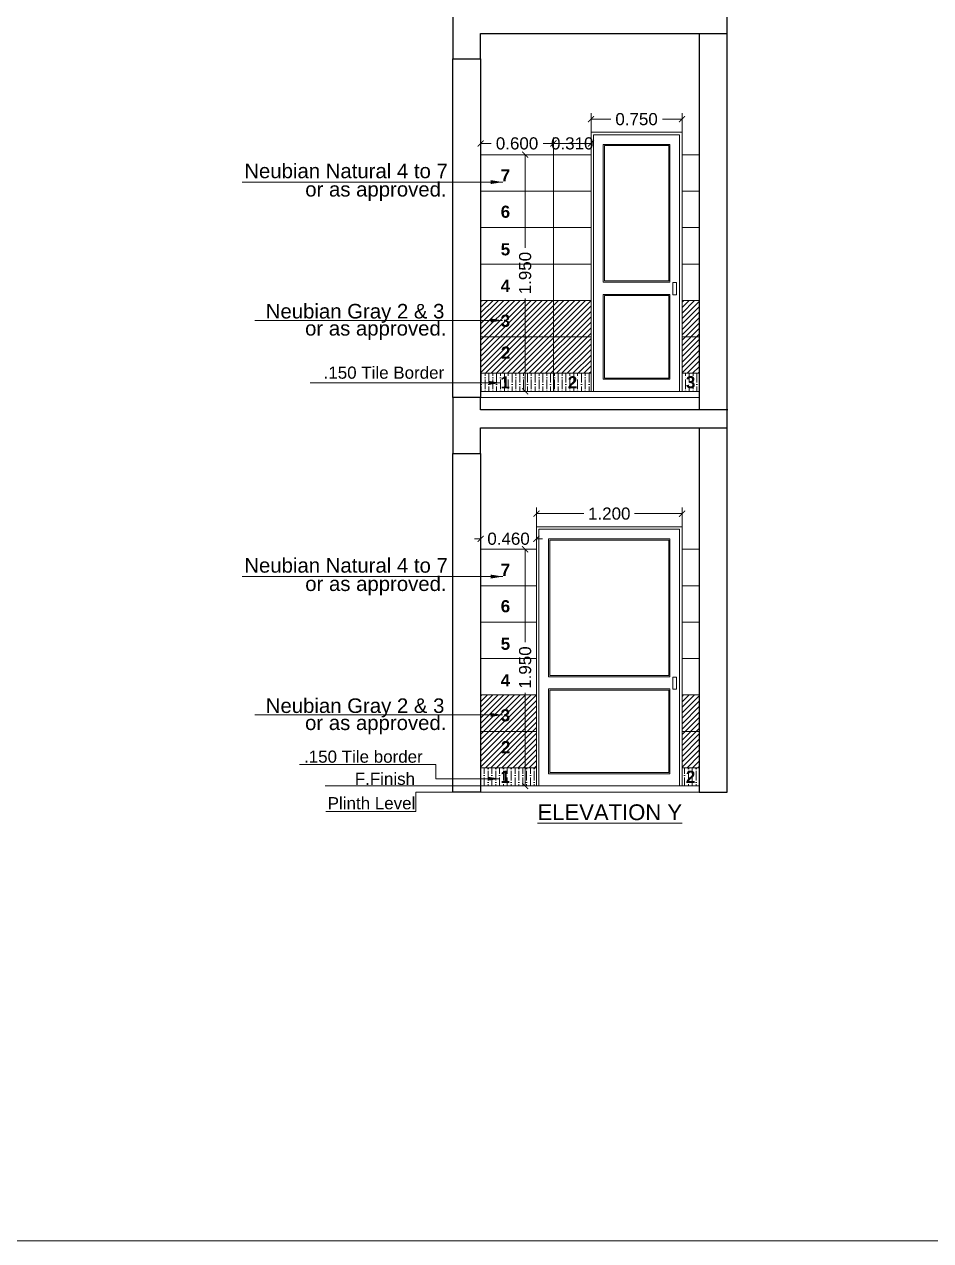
# Model space of a CAD drawing. Header units: millimetres. Extents: x 2733 to 5909, y 1038 to 2089.
# Drawn here: x 3004.77 to 3012.24, y 1038.12 to 1048.14 of the extents above; entities that cross this region are included whole.
import ezdxf

# ---------------------------------------------------------------- set-up
doc = ezdxf.new("R2010")
doc.units = ezdxf.units.MM
doc.header["$PDMODE"] = 35
doc.layers.get('0').update_dxf_attribs({"lineweight": 20})
doc.layers.get('Defpoints').update_dxf_attribs({"lineweight": 15})
for name, color, linetype, lineweight in [('DIM', 6, 'Continuous', 18), ('dim.1', 6, 'Continuous', 18), ('Door', 54, 'Continuous', 18), ('FLOOR FINISH', 10, 'Continuous', 15), ('Hatch', 43, 'Continuous', 13), ('rcc', 5, 'Continuous', 30), ('RD', 7, 'Continuous', 18), ('TEXT', 7, 'Continuous', 15), ('Text-1', 240, 'Continuous', 15), ('TILE HATCH-2', 123, 'Continuous', 9), ('Tiles', 91, 'Continuous', 9), ('Tiles-Text', 230, 'Continuous', 18), ('Wall', 7, 'Continuous', 30)]:
    doc.layers.add(name, color=color, linetype=linetype, lineweight=lineweight)
doc.styles.add('dim-stylus bt', font='arial.ttf')
doc.styles.add('L120', font='arial.ttf', dxfattribs={"height": 0.6})
doc.styles.add('Tabrej', font='arial.ttf')
doc.dimstyles.new('DIMEN', dxfattribs={"dimtxt": 0.3, "dimasz": 0.25, "dimexe": 0.18, "dimexo": 0.0625, "dimgap": 0.09, "dimtad": 0, "dimdec": 3, "dimzin": 0, "dimdsep": 46, "dimtxsty": 'Tabrej', "dimcen": 0, "dimclrd": 256, "dimclre": 256, "dimclrt": 7, "dimadec": 0, "dimazin": 0, "dimtfac": 1, "dimtdec": 3, "dimtofl": 0, "dimtmove": 0, "dimatfit": 1, "dimfxl": 0, "dimtolj": 1, "dimtzin": 0, "dimlwd": -1, "dimlwe": -1, "dimarcsym": 0})
doc.dimstyles.new('Tabrej', dxfattribs={"dimtxt": 4, "dimasz": 0.45, "dimexe": 0.18, "dimexo": 0.0625, "dimgap": 0.09, "dimtad": 0, "dimdec": 3, "dimzin": 0, "dimdsep": 46, "dimtxsty": 'Tabrej', "dimcen": 0, "dimclrd": 256, "dimclre": 256, "dimclrt": 7, "dimaunit": 1, "dimadec": 3, "dimazin": 0, "dimtfac": 1, "dimtdec": 3, "dimtofl": 0, "dimtmove": 0, "dimatfit": 3, "dimfxl": 0, "dimtolj": 1, "dimtzin": 0, "dimlwd": -1, "dimlwe": -1, "dimarcsym": 0})

# ---------------------------------------------------------------- blocks, each defined once
blk = doc.blocks.new('_ArchTick')
at = {"color": 0, "const_width": 0.15}
blk.add_lwpolyline([(-0.5, -0.5), (0.5, 0.5)], dxfattribs=at)
blk = doc.blocks.new('*D666')
at = {"layer": 'Defpoints', "color": 0, "lineweight": 15, "transparency": 16777216}
for p in [(3008.798, 1043.813), (3008.812, 1041.863), (3008.897, 1041.863)]:
    blk.add_point(p, dxfattribs=at)
at = {"layer": 'DIM', "transparency": 16777216}
for p, q in [((3008.799, 1043.813), (3008.947, 1043.813)), ((3008.897, 1043.813), (3008.897, 1043.046)), ((3008.897, 1041.863), (3008.897, 1042.629)), ((3008.813, 1041.863), (3008.947, 1041.863))]:
    blk.add_line(p, q, dxfattribs=at)
at = {"layer": 'DIM', "transparency": 16777216, "xscale": 0.05, "yscale": 0.05, "zscale": 0.05}
for p, rotation in [((3008.897, 1043.813), 90), ((3008.897, 1041.863), 270)]:
    blk.add_blockref('_ArchTick', p, dxfattribs=dict(at, rotation=rotation))
at = {"layer": 'DIM', "color": 7, "transparency": 16777216, "insert": (3008.897, 1042.838), "char_height": 0.1, "attachment_point": 5, "rotation": 90, "style": 'Tabrej'}
blk.add_mtext('\\A1;1.950', dxfattribs=at)
blk = doc.blocks.new('*D670')
at = {"layer": 'Defpoints', "color": 0, "lineweight": 15, "transparency": 16777216}
for p in [(3010.19, 1044.106), (3008.99, 1043.998), (3010.19, 1043.998)]:
    blk.add_point(p, dxfattribs=at)
at = {"layer": 'DIM', "transparency": 16777216}
for p, q in [((3008.99, 1043.999), (3008.99, 1044.156)), ((3008.99, 1044.106), (3009.381, 1044.106)), ((3010.19, 1044.106), (3009.799, 1044.106)), ((3010.19, 1043.999), (3010.19, 1044.156))]:
    blk.add_line(p, q, dxfattribs=at)
at = {"layer": 'DIM', "transparency": 16777216, "xscale": 0.05, "yscale": 0.05, "zscale": 0.05, "rotation": 180}
blk.add_blockref('_ArchTick', (3008.99, 1044.106), dxfattribs=at)
at = {"layer": 'DIM', "transparency": 16777216, "xscale": 0.05, "yscale": 0.05, "zscale": 0.05}
blk.add_blockref('_ArchTick', (3010.19, 1044.106), dxfattribs=at)
at = {"layer": 'DIM', "color": 7, "transparency": 16777216, "insert": (3009.59, 1044.106), "char_height": 0.1, "attachment_point": 5, "style": 'Tabrej'}
blk.add_mtext('\\A1;1.200', dxfattribs=at)
blk = doc.blocks.new('*D671')
at = {"layer": 'Defpoints', "color": 0, "lineweight": 15, "transparency": 16777216}
for p in [(3008.53, 1043.813), (3008.99, 1043.899), (3008.99, 1043.813)]:
    blk.add_point(p, dxfattribs=at)
at = {"layer": 'DIM', "transparency": 16777216}
for p, q in [((3008.53, 1043.814), (3008.53, 1043.949)), ((3008.99, 1043.814), (3008.99, 1043.949)), ((3008.53, 1043.899), (3008.48, 1043.899)), ((3008.99, 1043.899), (3009.04, 1043.899))]:
    blk.add_line(p, q, dxfattribs=at)
at = {"layer": 'DIM', "transparency": 16777216, "xscale": 0.05, "yscale": 0.05, "zscale": 0.05}
blk.add_blockref('_ArchTick', (3008.53, 1043.899), dxfattribs=at)
at = {"layer": 'DIM', "transparency": 16777216, "xscale": 0.05, "yscale": 0.05, "zscale": 0.05, "rotation": 180}
blk.add_blockref('_ArchTick', (3008.99, 1043.899), dxfattribs=at)
at = {"layer": 'DIM', "color": 7, "transparency": 16777216, "insert": (3008.76, 1043.899), "char_height": 0.1, "attachment_point": 5, "style": 'Tabrej'}
blk.add_mtext('\\A1;0.460', dxfattribs=at)
blk = doc.blocks.new('BDGFB')
at = {"layer": 'Door', "ltscale": 0.05}
for p, q in [((3001.79, 1043.998), (3001.79, 1041.863)), ((3001.79, 1043.998), (3002.99, 1043.998)), ((3002.99, 1041.863), (3002.99, 1043.998))]:
    blk.add_line(p, q, dxfattribs=at)
at = {"layer": 'Door'}
blk.add_line((3002.99, 1041.863), (3001.79, 1041.863), dxfattribs=at)
at = {"layer": 'Door', "ltscale": 0.05}
blk.add_lwpolyline([(3002.97, 1041.863), (3002.97, 1043.978), (3001.81, 1043.978), (3001.81, 1041.863)], dxfattribs=at)
for points in [[(3002.89, 1043.898), (3001.89, 1043.898), (3001.89, 1042.763), (3002.89, 1042.763)], [(3002.88, 1043.888), (3001.9, 1043.888), (3001.9, 1042.773), (3002.88, 1042.773)], [(3002.945, 1042.76), (3002.915, 1042.76), (3002.915, 1042.66), (3002.945, 1042.66)], [(3002.89, 1042.663), (3001.89, 1042.663), (3001.89, 1041.963), (3002.89, 1041.963)], [(3002.88, 1042.653), (3001.9, 1042.653), (3001.9, 1041.973), (3002.88, 1041.973)]]:
    blk.add_lwpolyline(points, close=True, dxfattribs=at)
blk = doc.blocks.new('*D674')
at = {"layer": 'Defpoints', "color": 0, "lineweight": 15, "transparency": 16777216}
for p in [(3008.798, 1047.063), (3008.812, 1045.113), (3008.897, 1045.113)]:
    blk.add_point(p, dxfattribs=at)
at = {"layer": 'DIM', "transparency": 16777216}
for p, q in [((3008.799, 1047.063), (3008.947, 1047.063)), ((3008.897, 1047.063), (3008.897, 1046.296)), ((3008.897, 1045.113), (3008.897, 1045.879)), ((3008.813, 1045.113), (3008.947, 1045.113))]:
    blk.add_line(p, q, dxfattribs=at)
at = {"layer": 'DIM', "transparency": 16777216, "xscale": 0.05, "yscale": 0.05, "zscale": 0.05}
for p, rotation in [((3008.897, 1047.063), 90), ((3008.897, 1045.113), 270)]:
    blk.add_blockref('_ArchTick', p, dxfattribs=dict(at, rotation=rotation))
at = {"layer": 'DIM', "color": 7, "transparency": 16777216, "insert": (3008.897, 1046.088), "char_height": 0.1, "attachment_point": 5, "rotation": 90, "style": 'Tabrej'}
blk.add_mtext('\\A1;1.950', dxfattribs=at)
blk = doc.blocks.new('*D673')
at = {"layer": 'Defpoints', "color": 0, "lineweight": 15, "transparency": 16777216}
for p in [(3010.19, 1047.356), (3009.44, 1047.248), (3010.19, 1047.248)]:
    blk.add_point(p, dxfattribs=at)
at = {"layer": 'DIM', "transparency": 16777216}
for p, q in [((3009.44, 1047.249), (3009.44, 1047.406)), ((3009.44, 1047.356), (3009.602, 1047.356)), ((3010.19, 1047.356), (3010.029, 1047.356)), ((3010.19, 1047.249), (3010.19, 1047.406))]:
    blk.add_line(p, q, dxfattribs=at)
at = {"layer": 'DIM', "transparency": 16777216, "xscale": 0.05, "yscale": 0.05, "zscale": 0.05, "rotation": 180}
blk.add_blockref('_ArchTick', (3009.44, 1047.356), dxfattribs=at)
at = {"layer": 'DIM', "transparency": 16777216, "xscale": 0.05, "yscale": 0.05, "zscale": 0.05}
blk.add_blockref('_ArchTick', (3010.19, 1047.356), dxfattribs=at)
at = {"layer": 'DIM', "color": 7, "transparency": 16777216, "insert": (3009.815, 1047.356), "char_height": 0.1, "attachment_point": 5, "style": 'Tabrej'}
blk.add_mtext('\\A1;0.750', dxfattribs=at)
blk = doc.blocks.new('bfgb')
at = {"layer": 'Door', "ltscale": 0.05}
for p, q in [((2896.694, 965.98), (2896.694, 963.845)), ((2896.694, 965.98), (2897.444, 965.98)), ((2897.444, 963.845), (2897.444, 965.98))]:
    blk.add_line(p, q, dxfattribs=at)
at = {"layer": 'Door'}
blk.add_line((2897.444, 963.845), (2896.694, 963.845), dxfattribs=at)
at = {"layer": 'Door', "ltscale": 0.05}
blk.add_lwpolyline([(2897.424, 963.845), (2897.424, 965.96), (2896.714, 965.96), (2896.714, 963.845)], dxfattribs=at)
for points in [[(2897.344, 965.88), (2896.794, 965.88), (2896.794, 964.745), (2897.344, 964.745)], [(2897.334, 965.87), (2896.804, 965.87), (2896.804, 964.755), (2897.334, 964.755)], [(2897.399, 964.742), (2897.369, 964.742), (2897.369, 964.642), (2897.399, 964.642)], [(2897.344, 964.645), (2896.794, 964.645), (2896.794, 963.945), (2897.344, 963.945)], [(2897.334, 964.635), (2896.804, 964.635), (2896.804, 963.955), (2897.334, 963.955)]]:
    blk.add_lwpolyline(points, close=True, dxfattribs=at)
blk = doc.blocks.new('*D827')
at = {"layer": 'Defpoints', "color": 0, "lineweight": 15, "transparency": 16777216}
for p in [(3009.13, 1047.156), (3008.53, 1047.063), (3009.13, 1047.063)]:
    blk.add_point(p, dxfattribs=at)
at = {"layer": 'DIM', "transparency": 16777216}
for p, q in [((3008.53, 1047.064), (3008.53, 1047.206)), ((3008.53, 1047.156), (3008.617, 1047.156)), ((3009.13, 1047.156), (3009.044, 1047.156)), ((3009.13, 1047.064), (3009.13, 1047.206))]:
    blk.add_line(p, q, dxfattribs=at)
at = {"layer": 'DIM', "transparency": 16777216, "xscale": 0.05, "yscale": 0.05, "zscale": 0.05, "rotation": 180}
blk.add_blockref('_ArchTick', (3008.53, 1047.156), dxfattribs=at)
at = {"layer": 'DIM', "transparency": 16777216, "xscale": 0.05, "yscale": 0.05, "zscale": 0.05}
blk.add_blockref('_ArchTick', (3009.13, 1047.156), dxfattribs=at)
at = {"layer": 'DIM', "color": 7, "transparency": 16777216, "insert": (3008.83, 1047.156), "char_height": 0.1, "attachment_point": 5, "style": 'Tabrej'}
blk.add_mtext('\\A1;0.600', dxfattribs=at)
blk = doc.blocks.new('*D828')
at = {"layer": 'Defpoints', "color": 0, "lineweight": 15, "transparency": 16777216}
for p in [(3009.44, 1047.156), (3009.13, 1047.063), (3009.44, 1047.063)]:
    blk.add_point(p, dxfattribs=at)
at = {"layer": 'DIM', "transparency": 16777216}
for p, q in [((3009.13, 1047.064), (3009.13, 1047.206)), ((3009.13, 1047.156), (3009.44, 1047.156)), ((3009.44, 1047.064), (3009.44, 1047.206))]:
    blk.add_line(p, q, dxfattribs=at)
at = {"layer": 'DIM', "transparency": 16777216, "xscale": 0.05, "yscale": 0.05, "zscale": 0.05, "rotation": 180}
blk.add_blockref('_ArchTick', (3009.13, 1047.156), dxfattribs=at)
at = {"layer": 'DIM', "transparency": 16777216, "xscale": 0.05, "yscale": 0.05, "zscale": 0.05}
blk.add_blockref('_ArchTick', (3009.44, 1047.156), dxfattribs=at)
at = {"layer": 'DIM', "color": 7, "transparency": 16777216, "insert": (3009.285, 1047.156), "char_height": 0.1, "attachment_point": 5, "style": 'Tabrej'}
blk.add_mtext('\\A1;0.310', dxfattribs=at)

msp = doc.modelspace()

# ---------------------------------------------------------------- hatches: boundary and pattern name
at = {"layer": 'Hatch', "lineweight": 15}
h = msp.add_hatch(dxfattribs=at)
h.set_pattern_fill('ANSI36', color=256, scale=0.01, angle=45, style=0)
h.paths.add_polyline_path([(3009.1301, 1045.2625), (3008.5301, 1045.2625), (3008.5301, 1045.1125), (3009.1301, 1045.1125)])
h.paths.add_polyline_path([(3009.44, 1045.2625), (3009.1301, 1045.2625), (3009.1301, 1045.1125), (3009.44, 1045.1125)])
h.paths.add_polyline_path([(3010.331, 1045.2625), (3010.1901, 1045.2625), (3010.1901, 1045.1125), (3010.331, 1045.1125)])
h.paths.add_polyline_path([(3008.6748, 1045.0834), (3008.8024, 1045.0834), (3008.8024, 1045.2895), (3008.6748, 1045.2895)], flags=9)
h.paths.add_polyline_path([(3009.2254, 1045.0834), (3009.3531, 1045.0834), (3009.3531, 1045.2895), (3009.2254, 1045.2895)], flags=9)
h.paths.add_polyline_path([(3010.1971, 1045.0843), (3010.3248, 1045.0843), (3010.3248, 1045.2904), (3010.1971, 1045.2904)], flags=9)
h = msp.add_hatch(dxfattribs=at)
h.set_pattern_fill('ANSI36', color=256, scale=0.01, angle=45, style=0)
h.set_pattern_definition([(90, (7.2, 0), (-0.03175, 0.0555625), [0.079375, -0.015875, 0, -0.015875])])
h.paths.add_polyline_path([(3008.9901, 1042.0125), (3008.5301, 1042.0125), (3008.5301, 1041.8625), (3008.9901, 1041.8625)])
h.paths.add_polyline_path([(3010.331, 1042.0125), (3010.1901, 1042.0125), (3010.1901, 1041.8625), (3010.331, 1041.8625)])
h.paths.add_polyline_path([(3008.6748, 1041.8334), (3008.8024, 1041.8334), (3008.8024, 1042.0395), (3008.6748, 1042.0395)], flags=9)
h.paths.add_polyline_path([(3010.1985, 1041.8334), (3010.3262, 1041.8334), (3010.3262, 1042.0395), (3010.1985, 1042.0395)], flags=9)
at = {"layer": 'TILE HATCH-2'}
h = msp.add_hatch(dxfattribs=at)
h.set_pattern_fill('ANSI31', color=256, scale=0.01, style=0)
h.paths.add_polyline_path([(3009.1301, 1045.5625), (3008.5301, 1045.5625), (3008.5301, 1045.2625), (3009.1301, 1045.2625)])
h.paths.add_polyline_path([(3009.44, 1045.5625), (3009.1301, 1045.5625), (3009.1301, 1045.2625), (3009.44, 1045.2625)])
h.paths.add_polyline_path([(3009.44, 1045.8625), (3009.1301, 1045.8625), (3009.1301, 1045.5625), (3009.44, 1045.5625)])
h.paths.add_polyline_path([(3009.1301, 1045.8625), (3008.5301, 1045.8625), (3008.5301, 1045.5625), (3009.1301, 1045.5625)])
h.paths.add_polyline_path([(3010.331, 1045.8625), (3010.1901, 1045.8625), (3010.1901, 1045.5625), (3010.331, 1045.5625)])
h.paths.add_polyline_path([(3010.331, 1045.5625), (3010.1901, 1045.5625), (3010.1901, 1045.2625), (3010.331, 1045.2625)])
h.paths.add_polyline_path([(3008.6746, 1045.3278), (3008.8023, 1045.3278), (3008.8023, 1045.5339), (3008.6746, 1045.5339)], flags=24)
h.paths.add_polyline_path([(3008.6709, 1045.5904), (3008.7985, 1045.5904), (3008.7985, 1045.7964), (3008.6709, 1045.7964)], flags=24)
h = msp.add_hatch(dxfattribs=at)
h.set_pattern_fill('ANSI31', color=256, scale=0.01, style=0)
h.set_pattern_definition([(45, (7.2, 0), (-0.0224506403, 0.0224506403), [])])
h.paths.add_polyline_path([(3008.9901, 1042.3125), (3008.5301, 1042.3125), (3008.5301, 1042.0125), (3008.9901, 1042.0125)])
h.paths.add_polyline_path([(3008.9901, 1042.6125), (3008.5301, 1042.6125), (3008.5301, 1042.3125), (3008.9901, 1042.3125)])
h.paths.add_polyline_path([(3010.331, 1042.6125), (3010.1901, 1042.6125), (3010.1901, 1042.3125), (3010.331, 1042.3125)])
h.paths.add_polyline_path([(3010.331, 1042.3125), (3010.1901, 1042.3125), (3010.1901, 1042.0125), (3010.331, 1042.0125)])
h.paths.add_polyline_path([(3008.6746, 1042.0778), (3008.8023, 1042.0778), (3008.8023, 1042.2839), (3008.6746, 1042.2839)], flags=24)
h.paths.add_polyline_path([(3008.6709, 1042.3404), (3008.7985, 1042.3404), (3008.7985, 1042.5464), (3008.6709, 1042.5464)], flags=24)

# ---------------------------------------------------------------- linework, layer by layer
at = {"layer": 'DIM', "ltscale": 0.05}
for p, q in [((3008.5301, 1041.8625), (3007.2498, 1041.8625)), ((3008.3001, 1041.8125), (3007.9967, 1041.8125)), ((3007.9967, 1041.8125), (3007.9967, 1041.6528)), ((3008.3001, 1041.8125), (3007.9967, 1041.8125)), ((3007.9967, 1041.6528), (3007.2555, 1041.6528))]:
    msp.add_line(p, q, dxfattribs=at)
at = {"layer": 'dim.1', "ltscale": 0.02}
msp.add_line((3008.1618, 1042.0382), (3007.0362, 1042.0382), dxfattribs=at)
at = {"layer": 'Door', "lineweight": 15}
for p, q in [((3008.5301, 1045.1125), (3008.5301, 1047.0625)), ((3008.5301, 1041.8625), (3008.5301, 1043.8125))]:
    msp.add_line(p, q, dxfattribs=at)
at = {"layer": 'FLOOR FINISH', "lineweight": 15}
for p, q in [((3008.5301, 1045.1125), (3010.331, 1045.1125)), ((3008.5301, 1045.0625), (3010.331, 1045.0625)), ((3008.5301, 1041.8625), (3010.331, 1041.8625)), ((3008.5301, 1041.8125), (3010.331, 1041.8125))]:
    msp.add_line(p, q, dxfattribs=at)
at = {"layer": 'rcc'}
for points in [[(3010.5677, 1048.2125), (3008.5301, 1048.2125), (3008.5301, 1048.3125), (3008.3001, 1048.3125), (3008.3001, 1047.8525), (3008.5301, 1047.8525), (3008.5301, 1048.0625), (3010.5624, 1048.0625)], [(3010.5677, 1044.9625), (3008.5301, 1044.9625), (3008.5301, 1045.0625), (3008.3001, 1045.0625), (3008.3001, 1044.6025), (3008.5301, 1044.6025), (3008.5301, 1044.8125), (3010.5624, 1044.8125)]]:
    msp.add_lwpolyline(points, dxfattribs=at)
at = {"layer": 'RD', "lineweight": 15}
msp.add_lwpolyline([(2964.6324, 1070.8574), (3019.7085, 1070.8574), (3019.7085, 1038.1163), (2964.6324, 1038.1163)], close=True, dxfattribs=at)
at = {"layer": 'Tiles', "lineweight": 15}
for p, q in [((3008.5301, 1047.0625), (3009.44, 1047.0625)), ((3009.1301, 1045.1125), (3009.1301, 1047.0625)), ((3010.1901, 1047.0625), (3010.331, 1047.0625)), ((3008.5301, 1046.7625), (3009.44, 1046.7625)), ((3010.1901, 1046.7625), (3010.331, 1046.7625)), ((3008.5301, 1046.4625), (3009.44, 1046.4625)), ((3010.1901, 1046.4625), (3010.331, 1046.4625)), ((3008.5301, 1046.1625), (3009.44, 1046.1625)), ((3010.1901, 1046.1625), (3010.331, 1046.1625)), ((3008.5301, 1045.8625), (3009.44, 1045.8625)), ((3010.1901, 1045.8625), (3010.331, 1045.8625)), ((3008.5301, 1045.5625), (3009.44, 1045.5625)), ((3010.1901, 1045.5625), (3010.331, 1045.5625)), ((3008.5301, 1045.2625), (3009.44, 1045.2625)), ((3010.1901, 1045.2625), (3010.331, 1045.2625)), ((3008.5301, 1043.8125), (3008.9901, 1043.8125)), ((3010.1901, 1043.8125), (3010.331, 1043.8125)), ((3008.5301, 1043.5125), (3008.9901, 1043.5125)), ((3010.1901, 1043.5125), (3010.331, 1043.5125)), ((3008.5301, 1043.2125), (3008.9901, 1043.2125)), ((3010.1901, 1043.2125), (3010.331, 1043.2125)), ((3008.5301, 1042.9125), (3008.9901, 1042.9125)), ((3010.1901, 1042.9125), (3010.331, 1042.9125)), ((3008.5301, 1042.6125), (3008.9901, 1042.6125)), ((3010.1901, 1042.6125), (3010.331, 1042.6125)), ((3008.5301, 1042.3125), (3008.9901, 1042.3125)), ((3010.1901, 1042.3125), (3010.331, 1042.3125)), ((3008.5301, 1042.0125), (3008.9901, 1042.0125)), ((3010.1901, 1042.0125), (3010.331, 1042.0125))]:
    msp.add_line(p, q, dxfattribs=at)
at = {"layer": 'Wall'}
for points in [[(3010.331, 1044.8125), (3010.331, 1041.8125), (3010.5624, 1041.8125), (3010.5624, 1054.6625), (3010.331, 1054.6625), (3010.331, 1054.6625), (3010.331, 1051.4625)], [(3010.331, 1048.0625), (3010.331, 1044.9625)]]:
    msp.add_lwpolyline(points, dxfattribs=at)
for points in [[(3008.3001, 1047.8525), (3008.5301, 1047.8525), (3008.5301, 1045.0625), (3008.3001, 1045.0625)], [(3008.3001, 1044.6025), (3008.5301, 1044.6025), (3008.5301, 1041.8125), (3008.3001, 1041.8125)]]:
    msp.add_lwpolyline(points, close=True, dxfattribs=at)

# ---------------------------------------------------------------- block references
at = {"layer": 'Door', "lineweight": 15}
for name, p in [('bfgb', (112.7459, 81.2679)), ('BDGFB', (7.2, 0))]:
    msp.add_blockref(name, p, dxfattribs=at)

# ---------------------------------------------------------------- texts
at = {"layer": 'TEXT', "char_height": 0.1, "width": 1.137347, "attachment_point": 1, "style": 'L120'}
for s, insert in [('{\\fArial|b0|i0|c0|p34; .150 Tile Border}', (3007.1972, 1045.3178)), ('\\pi0.08484;.150 Tile border', (3006.9897, 1042.1541)), ('\\pi0.33075;F.Finish', (3007.1621, 1041.9714)), ('{\\fArial|b0|i0|c0|p34;Plinth Level \\H0.99998x; }', (3007.2697, 1041.7705))]:
    msp.add_mtext(s, dxfattribs=dict(at, insert=insert))
at = {"layer": 'TEXT', "insert": (3008.1536, 1041.7111), "char_height": 0.13, "attachment_point": 1, "style": 'Tabrej'}
msp.add_mtext_dynamic_manual_height_columns('\\pi0.84564;{\\LELEVATION Y}', width=2.866415, gutter_width=24, heights=[0], dxfattribs=at)
at = {"layer": 'Text-1', "linetype": 'Continuous', "style": 'dim-stylus bt'}
for s, p in [('        Neubian Natural 4 to 7', (3006.2099, 1046.8699)), ('or as approved.', (3007.0846, 1046.7188)), ('     Neubian Gray 2 & 3', (3006.5265, 1045.714)), ('or as approved.', (3007.0832, 1045.5734)), ('        Neubian Natural 4 to 7', (3006.2099, 1043.6199)), ('or as approved.', (3007.0846, 1043.4688)), ('     Neubian Gray 2 & 3', (3006.5265, 1042.464)), ('or as approved.', (3007.0832, 1042.3234))]:
    msp.add_text(s, height=0.12, dxfattribs=at).set_placement(p)
at = {"layer": 'Tiles-Text', "char_height": 0.1, "width": 0.096954, "attachment_point": 5, "style": 'dim-stylus bt'}
for s, insert in [('{\\fArial|b1|i0|c0|p34;7}', (3008.7343, 1046.8929)), ('{\\fArial|b1|i0|c0|p34;6}', (3008.7343, 1046.5929)), ('{\\fArial|b1|i0|c0|p34;5}', (3008.7343, 1046.2833)), ('{\\fArial|b1|i0|c0|p34;4}', (3008.7343, 1045.9835)), ('{\\fArial|b1|i0|c0|p34;3}', (3008.7343, 1045.6943)), ('{\\fArial|b1|i0|c0|p34;2}', (3008.7367, 1045.4326)), ('{\\fArial|b1|i0|c0|p34;1}', (3008.7328, 1045.1882)), ('{\\fArial|b1|i0|c0|p34;2}', (3009.2875, 1045.1882)), ('{\\fArial|b1|i0|c0|p34;3}', (3010.2606, 1045.1882)), ('{\\fArial|b1|i0|c0|p34;7}', (3008.7343, 1043.6429)), ('{\\fArial|b1|i0|c0|p34;6}', (3008.7343, 1043.3429)), ('{\\fArial|b1|i0|c0|p34;5}', (3008.7343, 1043.0333)), ('{\\fArial|b1|i0|c0|p34;4}', (3008.7343, 1042.7335)), ('{\\fArial|b1|i0|c0|p34;3}', (3008.7343, 1042.4443)), ('{\\fArial|b1|i0|c0|p34;2}', (3008.7367, 1042.1826)), ('{\\fArial|b1|i0|c0|p34;1}', (3008.7328, 1041.9382)), ('{\\fArial|b1|i0|c0|p34;2}', (3010.2606, 1041.9382))]:
    msp.add_mtext(s, dxfattribs=dict(at, insert=insert))

# ---------------------------------------------------------------- dimensions: what is measured, and where the dimension line sits
at = {"layer": 'DIM'}
for base, p1, p2, picture, middle in [((3010.1901, 1047.3557), (3009.44, 1047.2475), (3010.1901, 1047.2475), '*D673', (3009.8151, 1047.3557)), ((3010.1901, 1044.1057), (3008.9901, 1043.9975), (3010.1901, 1043.9975), '*D670', (3009.5901, 1044.1057)), ((3008.9901, 1043.8991), (3008.5301, 1043.8125), (3008.9901, 1043.8125), '*D671', (3008.7601, 1043.8991))]:
    dim = msp.add_linear_dim(base=base, p1=p1, p2=p2, dimstyle='DIMEN', override={"dimscale": 0.5, "dimtxt": 0.2, "dimasz": 0.1, "dimexe": 0.1, "dimexo": 0.003, "dimblk1": 'ArchTick', "dimblk2": 'ArchTick', "dimsah": 1}, dxfattribs=at)
    dim.commit()
    dim.dimension.update_dxf_attribs({"geometry": picture, "text_midpoint": middle})
for base, p1, p2, angle, picture, middle in [((3009.1301, 1047.1559), (3008.5301, 1047.0625), (3009.1301, 1047.0625), 180, '*D827', (3008.8301, 1047.1559)), ((3008.8971, 1045.1125), (3008.7979, 1047.0625), (3008.8118, 1045.1125), 90, '*D674', (3008.8971, 1046.0875)), ((3008.8971, 1041.8625), (3008.7979, 1043.8125), (3008.8118, 1041.8625), 90, '*D666', (3008.8971, 1042.8375))]:
    dim = msp.add_linear_dim(base=base, p1=p1, p2=p2, angle=angle, dimstyle='DIMEN', override={"dimscale": 0.5, "dimtxt": 0.2, "dimasz": 0.1, "dimexe": 0.1, "dimexo": 0.003, "dimblk1": 'ArchTick', "dimblk2": 'ArchTick', "dimsah": 1}, dxfattribs=at)
    dim.commit()
    dim.dimension.update_dxf_attribs({"geometry": picture, "text_midpoint": middle})
dim = msp.add_linear_dim(base=(3009.44, 1047.1559), p1=(3009.1301, 1047.0625), p2=(3009.44, 1047.0625), angle=180, dimstyle='DIMEN', override={"dimscale": 0.5, "dimtxt": 0.2, "dimasz": 0.1, "dimexe": 0.1, "dimexo": 0.003, "dimblk1": 'ArchTick', "dimblk2": 'ArchTick', "dimsah": 1}, dxfattribs=at)
dim.commit()
dim.dimension.update_dxf_attribs({"geometry": '*D828', "text_midpoint": (3009.2851, 1047.1559), "dimtype": 160})

# ---------------------------------------------------------------- leaders
at = {"layer": 'dim.1', "ltscale": 0.02}
for points in [[(3008.712, 1046.8377), (3006.5641, 1046.8377)], [(3008.7114, 1045.6979), (3006.668, 1045.6979)], [(3008.6956, 1045.1833), (3007.1238, 1045.1833)], [(3008.712, 1043.5877), (3006.5641, 1043.5877)], [(3008.7114, 1042.4479), (3006.668, 1042.4479)], [(3008.6879, 1041.9222), (3008.1618, 1041.9222), (3008.1618, 1042.0382)]]:
    msp.add_leader(points, dimstyle='Tabrej', override={"dimasz": 0.1}, dxfattribs=at)

doc.saveas('drawing.dxf')
